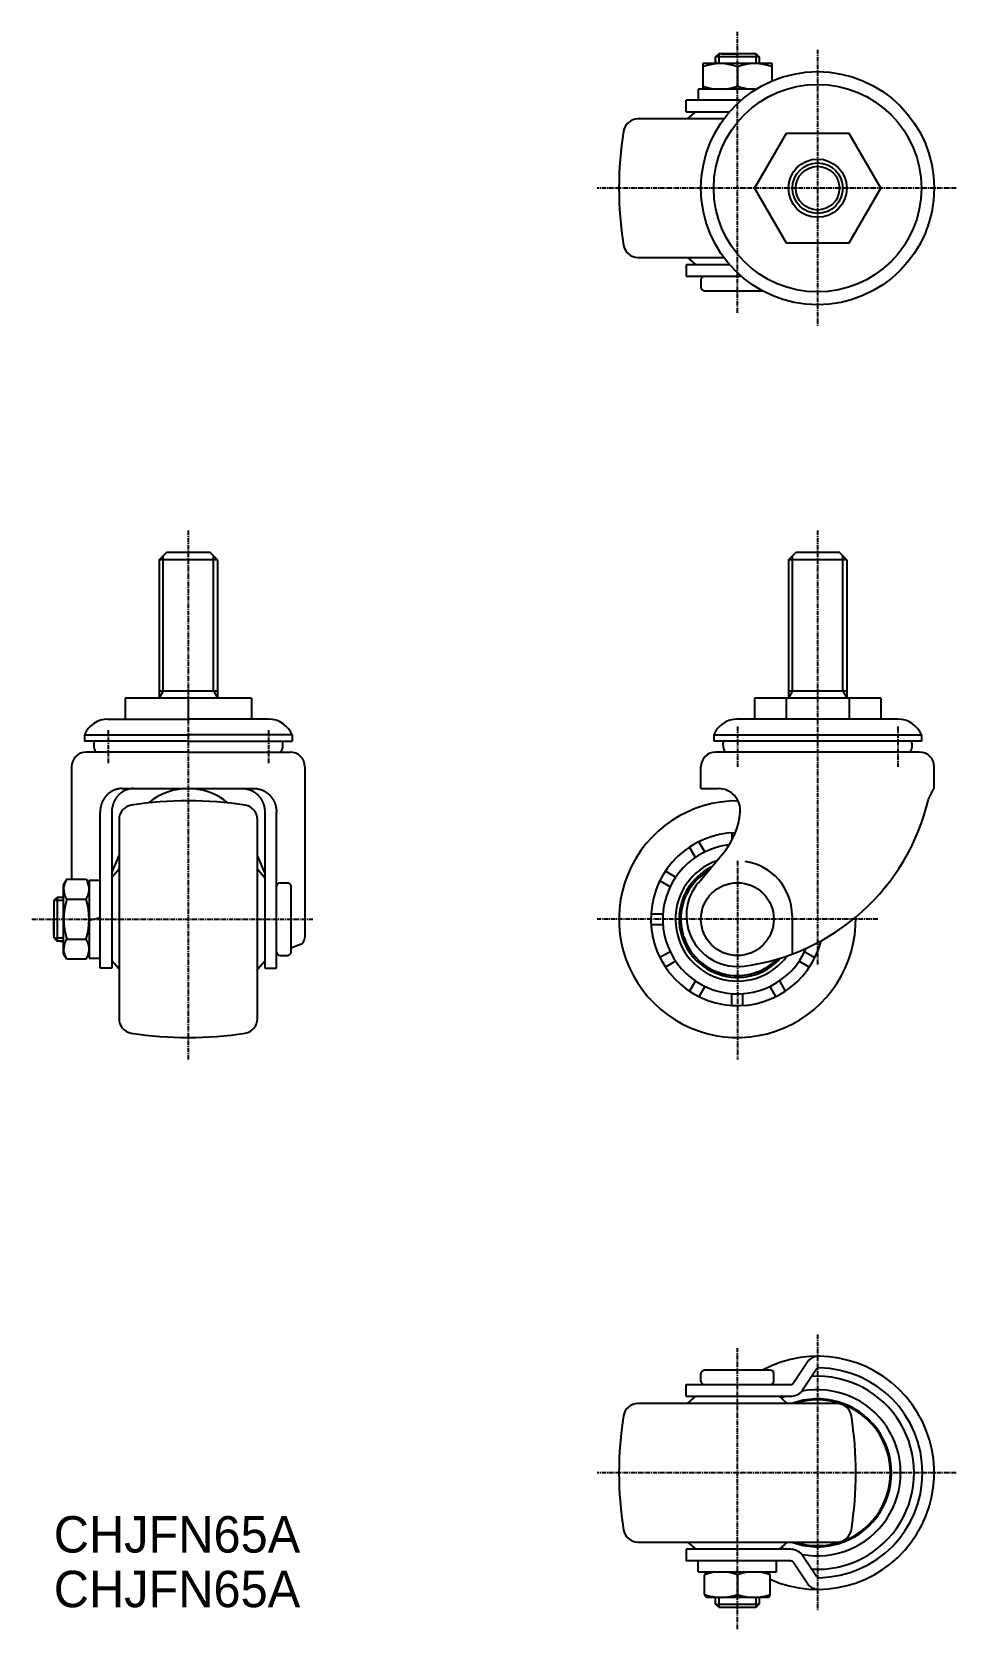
# Model space of a CAD drawing. Extents: x -3854 to -3600, y -985 to -546.
import ezdxf

# ---------------------------------------------------------------- set-up
doc = ezdxf.new("R2010")
doc.units = 0
doc.linetypes.add('CENTER', pattern=[2, 1.25, -0.25, 0.25, -0.25])
doc.layers.get('0').update_dxf_attribs({"linetype": 'CONTINUOUS'})
doc.layers.add('CENTER', color=1, linetype='CENTER')

msp = doc.modelspace()

# ---------------------------------------------------------------- linework, layer by layer
at = {"color": 7, "linetype": 'CONTINUOUS'}
for p, q in [((-3665.43, -552.12), (-3666.31, -553)), ((-3655.18, -552.12), (-3665.43, -552.12)), ((-3664.56, -552.12), (-3660.31, -552.12)), ((-3656.06, -552.12), (-3660.31, -552.12)), ((-3655.18, -552.12), (-3654.31, -553)), ((-3669.81, -554.82), (-3669.81, -561.82)), ((-3650.81, -554.82), (-3669.81, -554.82)), ((-3654.31, -553), (-3666.31, -553)), ((-3666.31, -554.82), (-3666.31, -553)), ((-3666.31, -553.82), (-3666.31, -554.82)), ((-3660.31, -555.67), (-3660.31, -560.97)), ((-3654.31, -553), (-3654.31, -554.82)), ((-3654.31, -553.82), (-3654.31, -554.82)), ((-3650.81, -559.36), (-3650.81, -554.82)), ((-3674.41, -568.02), (-3674.41, -564.82)), ((-3659.47, -564.82), (-3674.41, -564.82)), ((-3671.06, -561.82), (-3671.06, -564.82)), ((-3655.48, -561.82), (-3671.06, -561.82)), ((-3664.06, -570.02), (-3687.63, -570.02)), ((-3674.41, -568.02), (-3662.45, -568.02)), ((-3674.01, -570.02), (-3671.76, -568.02)), ((-3646.97, -574.02), (-3655.63, -589.02)), ((-3629.65, -574.02), (-3646.97, -574.02)), ((-3620.99, -589.02), (-3629.65, -574.02)), ((-3655.63, -589.02), (-3646.97, -604.02)), ((-3629.65, -604.02), (-3620.99, -589.02)), ((-3646.97, -604.02), (-3629.65, -604.02)), ((-3687.63, -608.02), (-3664.06, -608.02)), ((-3674.01, -608.02), (-3671.76, -610.02)), ((-3662.45, -610.02), (-3674.41, -610.02)), ((-3674.41, -610.02), (-3674.41, -613.22)), ((-3674.41, -613.22), (-3659.24, -613.22)), ((-3670.31, -614.22), (-3670.31, -616.22)), ((-3669.31, -617.22), (-3653.43, -617.22)), ((-3819.02, -691.02), (-3817.02, -689.02)), ((-3803.02, -691.02), (-3819.02, -691.02)), ((-3819.02, -691.02), (-3819.02, -729.02)), ((-3805.02, -689.02), (-3817.02, -689.02)), ((-3803.02, -691.02), (-3805.02, -689.02)), ((-3803.02, -691.02), (-3803.02, -729.02)), ((-3646.31, -691.02), (-3644.31, -689.02)), ((-3630.31, -691.02), (-3646.31, -691.02)), ((-3646.31, -691.02), (-3646.31, -729.02)), ((-3632.31, -689.02), (-3644.31, -689.02)), ((-3630.31, -691.02), (-3632.31, -689.02)), ((-3630.31, -691.02), (-3630.31, -729.02)), ((-3819.02, -727.02), (-3803.02, -727.02)), ((-3646.31, -727.02), (-3630.31, -727.02)), ((-3828.34, -729.02), (-3828.34, -734.82)), ((-3793.69, -729.02), (-3828.34, -729.02)), ((-3811.02, -729.02), (-3811.02, -734.82)), ((-3793.69, -729.02), (-3793.69, -734.82)), ((-3655.63, -729.02), (-3655.63, -734.82)), ((-3620.99, -729.02), (-3655.63, -729.02)), ((-3646.97, -729.02), (-3646.97, -734.82)), ((-3629.65, -729.02), (-3629.65, -734.82)), ((-3620.99, -729.02), (-3620.99, -734.82)), ((-3833.07, -734.82), (-3811.02, -734.82)), ((-3788.97, -734.82), (-3811.02, -734.82)), ((-3616.26, -734.82), (-3660.36, -734.82)), ((-3839.52, -739.1), (-3839.52, -740.82)), ((-3839.52, -739.1), (-3811.02, -739.1)), ((-3811.02, -740.82), (-3839.52, -740.82)), ((-3782.52, -739.1), (-3811.02, -739.1)), ((-3811.02, -740.82), (-3782.52, -740.82)), ((-3782.52, -739.1), (-3782.52, -740.82)), ((-3666.81, -739.1), (-3666.81, -740.82)), ((-3666.81, -739.1), (-3609.81, -739.1)), ((-3609.81, -740.82), (-3666.81, -740.82)), ((-3609.81, -739.1), (-3609.81, -740.82)), ((-3811.02, -743.86), (-3839.02, -743.86)), ((-3811.02, -743.86), (-3783.02, -743.86)), ((-3610.31, -743.86), (-3666.31, -743.86)), ((-3843.02, -747.86), (-3843.02, -778.75)), ((-3779.02, -747.86), (-3779.02, -794.82)), ((-3670.31, -753.86), (-3670.31, -747.86)), ((-3606.31, -753.86), (-3606.31, -747.86)), ((-3829.22, -753.86), (-3792.82, -753.86)), ((-3670.31, -753.86), (-3665.52, -753.86)), ((-3835.22, -803.16), (-3835.22, -760.37)), ((-3832.02, -760.37), (-3832.02, -803.16)), ((-3830.02, -762.4), (-3830.02, -817.04)), ((-3792.02, -817.04), (-3792.02, -762.4)), ((-3790.02, -760.37), (-3790.02, -803.16)), ((-3786.82, -803.16), (-3786.82, -760.37)), ((-3661.81, -766.02), (-3661.81, -768.04)), ((-3671.83, -772.77), (-3673.46, -769.95)), ((-3671.03, -779.72), (-3664.15, -771.52)), ((-3669.23, -771.27), (-3670.86, -768.45)), ((-3832.02, -777.03), (-3830.02, -772.24)), ((-3830.02, -776.02), (-3832.02, -778.27)), ((-3790.02, -777.03), (-3792.02, -772.24)), ((-3792.02, -776.02), (-3790.02, -778.27)), ((-3844.37, -778.75), (-3845.22, -780.22)), ((-3845.22, -799.22), (-3845.22, -780.22)), ((-3844.37, -778.75), (-3839.06, -778.75)), ((-3839.06, -778.75), (-3838.22, -780.22)), ((-3838.22, -778.97), (-3835.22, -778.97)), ((-3838.22, -778.97), (-3838.22, -800.47)), ((-3785.82, -779.72), (-3783.82, -779.72)), ((-3678.76, -780.8), (-3681.58, -779.17)), ((-3677.26, -778.2), (-3680.08, -776.57)), ((-3847.92, -784.6), (-3847.04, -783.72)), ((-3847.92, -784.6), (-3847.92, -794.85)), ((-3847.04, -783.72), (-3845.22, -783.72)), ((-3847.04, -783.72), (-3847.04, -795.72)), ((-3846.22, -783.72), (-3845.22, -783.72)), ((-3844.37, -784.24), (-3839.06, -784.24)), ((-3782.82, -798.72), (-3782.82, -780.72)), ((-3847.92, -785.47), (-3847.92, -789.72)), ((-3684.01, -788.22), (-3680.75, -788.22)), ((-3645.31, -788.72), (-3645.31, -799.32)), ((-3847.92, -793.97), (-3847.92, -789.72)), ((-3835.22, -789.32), (-3838.22, -790.12)), ((-3684.01, -791.22), (-3680.75, -791.22)), ((-3847.92, -794.85), (-3847.04, -795.72)), ((-3845.22, -795.72), (-3847.04, -795.72)), ((-3846.22, -795.72), (-3845.22, -795.72)), ((-3844.37, -795.21), (-3839.06, -795.21)), ((-3780.28, -796.68), (-3782.82, -797.67)), ((-3844.37, -800.69), (-3845.22, -799.22)), ((-3839.06, -800.69), (-3844.37, -800.69)), ((-3839.06, -800.69), (-3838.22, -799.22)), ((-3838.22, -800.47), (-3835.22, -800.47)), ((-3830.02, -803.42), (-3832.02, -801.17)), ((-3792.02, -803.42), (-3790.02, -801.17)), ((-3786.66, -799.26), (-3786.82, -799.32)), ((-3785.82, -799.72), (-3783.82, -799.72)), ((-3678.76, -798.65), (-3681.58, -800.27)), ((-3677.26, -801.24), (-3680.08, -802.87)), ((-3643.35, -801.24), (-3640.53, -802.87)), ((-3641.85, -798.65), (-3639.03, -800.27)), ((-3832.02, -803.16), (-3835.22, -803.16)), ((-3790.02, -803.16), (-3786.82, -803.16)), ((-3671.83, -806.68), (-3673.46, -809.5)), ((-3648.79, -806.68), (-3647.16, -809.5)), ((-3669.23, -808.18), (-3670.86, -811)), ((-3661.81, -813.42), (-3661.81, -810.17)), ((-3658.81, -813.42), (-3658.81, -810.17)), ((-3651.38, -808.18), (-3649.75, -811)), ((-3640.99, -911.13), (-3645.01, -917.2)), ((-3670.31, -916.53), (-3670.31, -914.53)), ((-3651.31, -913.53), (-3669.31, -913.53)), ((-3650.31, -916.53), (-3650.31, -914.53)), ((-3638.61, -913.27), (-3642.63, -919.34)), ((-3674.41, -920.73), (-3674.41, -917.53)), ((-3674.41, -917.53), (-3645.75, -917.53)), ((-3674.41, -920.73), (-3645.75, -920.73)), ((-3674.01, -922.73), (-3671.76, -920.73)), ((-3646.61, -922.73), (-3648.86, -920.73)), ((-3632.99, -922.73), (-3687.63, -922.73)), ((-3687.63, -960.73), (-3632.99, -960.73)), ((-3674.41, -962.73), (-3674.41, -965.93)), ((-3645.75, -962.73), (-3674.41, -962.73)), ((-3674.01, -960.73), (-3671.76, -962.73)), ((-3646.61, -960.73), (-3648.86, -962.73)), ((-3638.61, -970.2), (-3642.63, -964.13)), ((-3645.75, -965.93), (-3674.41, -965.93)), ((-3671.06, -968.93), (-3671.06, -965.93)), ((-3671.06, -968.93), (-3649.56, -968.93)), ((-3669.31, -969.73), (-3668.81, -968.93)), ((-3651.31, -969.73), (-3651.81, -968.93)), ((-3649.56, -968.93), (-3649.56, -965.93)), ((-3640.99, -972.33), (-3645.01, -966.26)), ((-3669.31, -975.13), (-3669.31, -969.73)), ((-3660.31, -969.73), (-3660.31, -975.13)), ((-3660.31, -969.73), (-3660.31, -975.13)), ((-3651.31, -975.13), (-3651.31, -969.73)), ((-3669.31, -975.13), (-3668.81, -975.93)), ((-3651.81, -975.93), (-3668.81, -975.93)), ((-3666.31, -976.93), (-3666.31, -975.93)), ((-3666.31, -977.76), (-3666.31, -975.93)), ((-3665.43, -978.63), (-3666.31, -977.76)), ((-3666.31, -977.76), (-3654.31, -977.76)), ((-3655.18, -978.63), (-3654.31, -977.76)), ((-3654.31, -975.93), (-3654.31, -977.76)), ((-3651.31, -975.13), (-3651.81, -975.93)), ((-3665.43, -978.63), (-3655.18, -978.63)), ((-3664.56, -978.63), (-3660.31, -978.63))]:
    msp.add_line(p, q, dxfattribs=at)
at = {"color": 3, "linetype": 'CONTINUOUS'}
for p, q in [((-3665.43, -552.12), (-3665.43, -554.82)), ((-3655.18, -554.82), (-3655.18, -552.12)), ((-3817.93, -727.02), (-3817.93, -689.94)), ((-3804.1, -727.02), (-3804.1, -689.94)), ((-3645.22, -727.02), (-3645.22, -689.94)), ((-3631.39, -727.02), (-3631.39, -689.94)), ((-3817.93, -727.02), (-3819.02, -729.02)), ((-3804.1, -727.02), (-3803.02, -729.02)), ((-3645.22, -727.02), (-3646.31, -729.02)), ((-3631.39, -727.02), (-3630.31, -729.02)), ((-3845.22, -784.6), (-3847.92, -784.6)), ((-3847.92, -794.85), (-3845.22, -794.85)), ((-3665.43, -975.93), (-3665.43, -978.63)), ((-3655.18, -978.63), (-3655.18, -975.93))]:
    msp.add_line(p, q, dxfattribs=at)
at = {"color": 7, "linetype": 'CONTINUOUS'}
for points in [[(-3829.22, -753.86, 0), (-3829.29, -753.86, 0), (-3829.36, -753.86, 0), (-3829.44, -753.87, 0), (-3829.51, -753.87, 0), (-3829.58, -753.87, 0), (-3829.66, -753.88, 0), (-3829.73, -753.89, 0), (-3829.8, -753.89, 0), (-3829.88, -753.9, 0), (-3829.95, -753.91, 0), (-3830.02, -753.92, 0), (-3830.1, -753.93, 0), (-3830.17, -753.95, 0), (-3830.24, -753.96, 0), (-3830.31, -753.97, 0), (-3830.39, -753.99, 0), (-3830.46, -754, 0), (-3830.53, -754.02, 0), (-3830.6, -754.04, 0), (-3830.67, -754.06, 0), (-3830.74, -754.08, 0), (-3830.82, -754.1, 0), (-3830.89, -754.12, 0), (-3830.96, -754.14, 0), (-3831.03, -754.17, 0), (-3831.1, -754.19, 0), (-3831.17, -754.22, 0), (-3831.24, -754.24, 0), (-3831.31, -754.27, 0), (-3831.37, -754.3, 0), (-3831.44, -754.33, 0), (-3831.51, -754.36, 0), (-3831.58, -754.39, 0), (-3831.65, -754.42, 0), (-3831.71, -754.45, 0), (-3831.78, -754.49, 0), (-3831.85, -754.52, 0), (-3831.91, -754.56, 0), (-3831.98, -754.59, 0), (-3832.04, -754.63, 0), (-3832.11, -754.67, 0), (-3832.17, -754.71, 0), (-3832.24, -754.75, 0), (-3832.3, -754.79, 0), (-3832.36, -754.83, 0), (-3832.43, -754.87, 0), (-3832.49, -754.91, 0), (-3832.55, -754.96, 0), (-3832.61, -755, 0), (-3832.67, -755.05, 0), (-3832.73, -755.1, 0), (-3832.79, -755.14, 0), (-3832.85, -755.19, 0), (-3832.91, -755.24, 0), (-3832.96, -755.29, 0), (-3833.02, -755.34, 0), (-3833.08, -755.39, 0), (-3833.13, -755.44, 0), (-3833.19, -755.5, 0), (-3833.24, -755.55, 0), (-3833.3, -755.6, 0), (-3833.35, -755.66, 0), (-3833.41, -755.71, 0), (-3833.46, -755.77, 0), (-3833.51, -755.83, 0), (-3833.56, -755.88, 0), (-3833.61, -755.94, 0), (-3833.66, -756, 0), (-3833.71, -756.06, 0), (-3833.76, -756.12, 0), (-3833.81, -756.18, 0), (-3833.85, -756.24, 0), (-3833.9, -756.3, 0), (-3833.95, -756.37, 0), (-3833.99, -756.43, 0), (-3834.03, -756.5, 0), (-3834.08, -756.56, 0), (-3834.12, -756.62, 0), (-3834.16, -756.69, 0), (-3834.2, -756.76, 0), (-3834.24, -756.82, 0), (-3834.28, -756.89, 0), (-3834.32, -756.96, 0), (-3834.36, -757.03, 0), (-3834.4, -757.1, 0), (-3834.44, -757.16, 0), (-3834.47, -757.23, 0), (-3834.51, -757.3, 0), (-3834.54, -757.38, 0), (-3834.57, -757.45, 0), (-3834.61, -757.52, 0), (-3834.64, -757.59, 0), (-3834.67, -757.66, 0), (-3834.7, -757.74, 0), (-3834.73, -757.81, 0), (-3834.76, -757.88, 0), (-3834.79, -757.96, 0), (-3834.81, -758.03, 0), (-3834.84, -758.11, 0), (-3834.86, -758.18, 0), (-3834.89, -758.25, 0), (-3834.91, -758.33, 0), (-3834.93, -758.41, 0), (-3834.96, -758.48, 0), (-3834.98, -758.56, 0), (-3835, -758.64, 0), (-3835.02, -758.71, 0), (-3835.04, -758.79, 0), (-3835.05, -758.87, 0), (-3835.07, -758.95, 0), (-3835.09, -759.02, 0), (-3835.1, -759.1, 0), (-3835.11, -759.18, 0), (-3835.13, -759.26, 0), (-3835.14, -759.34, 0), (-3835.15, -759.42, 0), (-3835.16, -759.5, 0), (-3835.17, -759.58, 0), (-3835.18, -759.66, 0), (-3835.19, -759.74, 0), (-3835.19, -759.82, 0), (-3835.2, -759.89, 0), (-3835.2, -759.97, 0), (-3835.21, -760.05, 0), (-3835.21, -760.13, 0), (-3835.21, -760.21, 0), (-3835.21, -760.29, 0), (-3835.22, -760.37, 0)], [(-3826.02, -753.86, 0), (-3826.09, -753.86, 0), (-3826.16, -753.86, 0), (-3826.24, -753.87, 0), (-3826.31, -753.87, 0), (-3826.38, -753.87, 0), (-3826.46, -753.88, 0), (-3826.53, -753.89, 0), (-3826.6, -753.89, 0), (-3826.68, -753.9, 0), (-3826.75, -753.91, 0), (-3826.82, -753.92, 0), (-3826.9, -753.93, 0), (-3826.97, -753.95, 0), (-3827.04, -753.96, 0), (-3827.11, -753.97, 0), (-3827.19, -753.99, 0), (-3827.26, -754, 0), (-3827.33, -754.02, 0), (-3827.4, -754.04, 0), (-3827.47, -754.06, 0), (-3827.54, -754.08, 0), (-3827.62, -754.1, 0), (-3827.69, -754.12, 0), (-3827.76, -754.14, 0), (-3827.83, -754.17, 0), (-3827.9, -754.19, 0), (-3827.97, -754.22, 0), (-3828.04, -754.24, 0), (-3828.11, -754.27, 0), (-3828.17, -754.3, 0), (-3828.24, -754.33, 0), (-3828.31, -754.36, 0), (-3828.38, -754.39, 0), (-3828.45, -754.42, 0), (-3828.51, -754.45, 0), (-3828.58, -754.49, 0), (-3828.65, -754.52, 0), (-3828.71, -754.56, 0), (-3828.78, -754.59, 0), (-3828.84, -754.63, 0), (-3828.91, -754.67, 0), (-3828.97, -754.71, 0), (-3829.04, -754.75, 0), (-3829.1, -754.79, 0), (-3829.16, -754.83, 0), (-3829.23, -754.87, 0), (-3829.29, -754.91, 0), (-3829.35, -754.96, 0), (-3829.41, -755, 0), (-3829.47, -755.05, 0), (-3829.53, -755.1, 0), (-3829.59, -755.14, 0), (-3829.65, -755.19, 0), (-3829.71, -755.24, 0), (-3829.76, -755.29, 0), (-3829.82, -755.34, 0), (-3829.88, -755.39, 0), (-3829.93, -755.44, 0), (-3829.99, -755.5, 0), (-3830.04, -755.55, 0), (-3830.1, -755.6, 0), (-3830.15, -755.66, 0), (-3830.21, -755.71, 0), (-3830.26, -755.77, 0), (-3830.31, -755.83, 0), (-3830.36, -755.88, 0), (-3830.41, -755.94, 0), (-3830.46, -756, 0), (-3830.51, -756.06, 0), (-3830.56, -756.12, 0), (-3830.61, -756.18, 0), (-3830.65, -756.24, 0), (-3830.7, -756.3, 0), (-3830.75, -756.37, 0), (-3830.79, -756.43, 0), (-3830.83, -756.5, 0), (-3830.88, -756.56, 0), (-3830.92, -756.62, 0), (-3830.96, -756.69, 0), (-3831, -756.76, 0), (-3831.04, -756.82, 0), (-3831.08, -756.89, 0), (-3831.12, -756.96, 0), (-3831.16, -757.03, 0), (-3831.2, -757.1, 0), (-3831.24, -757.16, 0), (-3831.27, -757.23, 0), (-3831.31, -757.3, 0), (-3831.34, -757.38, 0), (-3831.37, -757.45, 0), (-3831.41, -757.52, 0), (-3831.44, -757.59, 0), (-3831.47, -757.66, 0), (-3831.5, -757.74, 0), (-3831.53, -757.81, 0), (-3831.56, -757.88, 0), (-3831.59, -757.96, 0), (-3831.61, -758.03, 0), (-3831.64, -758.11, 0), (-3831.66, -758.18, 0), (-3831.69, -758.25, 0), (-3831.71, -758.33, 0), (-3831.73, -758.41, 0), (-3831.76, -758.48, 0), (-3831.78, -758.56, 0), (-3831.8, -758.64, 0), (-3831.82, -758.71, 0), (-3831.84, -758.79, 0), (-3831.85, -758.87, 0), (-3831.87, -758.95, 0), (-3831.89, -759.02, 0), (-3831.9, -759.1, 0), (-3831.91, -759.18, 0), (-3831.93, -759.26, 0), (-3831.94, -759.34, 0), (-3831.95, -759.42, 0), (-3831.96, -759.5, 0), (-3831.97, -759.58, 0), (-3831.98, -759.66, 0), (-3831.99, -759.74, 0), (-3831.99, -759.82, 0), (-3832, -759.89, 0), (-3832, -759.97, 0), (-3832.01, -760.05, 0), (-3832.01, -760.13, 0), (-3832.01, -760.21, 0), (-3832.01, -760.29, 0), (-3832.02, -760.37, 0)], [(-3796.02, -753.86, 0), (-3795.94, -753.86, 0), (-3795.87, -753.86, 0), (-3795.79, -753.87, 0), (-3795.72, -753.87, 0), (-3795.65, -753.87, 0), (-3795.57, -753.88, 0), (-3795.5, -753.89, 0), (-3795.43, -753.89, 0), (-3795.35, -753.9, 0), (-3795.28, -753.91, 0), (-3795.21, -753.92, 0), (-3795.13, -753.93, 0), (-3795.06, -753.95, 0), (-3794.99, -753.96, 0), (-3794.92, -753.97, 0), (-3794.84, -753.99, 0), (-3794.77, -754, 0), (-3794.7, -754.02, 0), (-3794.63, -754.04, 0), (-3794.56, -754.06, 0), (-3794.49, -754.08, 0), (-3794.41, -754.1, 0), (-3794.34, -754.12, 0), (-3794.27, -754.14, 0), (-3794.2, -754.17, 0), (-3794.13, -754.19, 0), (-3794.06, -754.22, 0), (-3793.99, -754.24, 0), (-3793.92, -754.27, 0), (-3793.86, -754.3, 0), (-3793.79, -754.33, 0), (-3793.72, -754.36, 0), (-3793.65, -754.39, 0), (-3793.58, -754.42, 0), (-3793.52, -754.45, 0), (-3793.45, -754.49, 0), (-3793.38, -754.52, 0), (-3793.32, -754.56, 0), (-3793.25, -754.59, 0), (-3793.19, -754.63, 0), (-3793.12, -754.67, 0), (-3793.06, -754.71, 0), (-3792.99, -754.75, 0), (-3792.93, -754.79, 0), (-3792.87, -754.83, 0), (-3792.81, -754.87, 0), (-3792.74, -754.91, 0), (-3792.68, -754.96, 0), (-3792.62, -755, 0), (-3792.56, -755.05, 0), (-3792.5, -755.1, 0), (-3792.44, -755.14, 0), (-3792.38, -755.19, 0), (-3792.32, -755.24, 0), (-3792.27, -755.29, 0), (-3792.21, -755.34, 0), (-3792.15, -755.39, 0), (-3792.1, -755.44, 0), (-3792.04, -755.5, 0), (-3791.99, -755.55, 0), (-3791.93, -755.6, 0), (-3791.88, -755.66, 0), (-3791.82, -755.71, 0), (-3791.77, -755.77, 0), (-3791.72, -755.83, 0), (-3791.67, -755.88, 0), (-3791.62, -755.94, 0), (-3791.57, -756, 0), (-3791.52, -756.06, 0), (-3791.47, -756.12, 0), (-3791.42, -756.18, 0), (-3791.38, -756.24, 0), (-3791.33, -756.3, 0), (-3791.29, -756.37, 0), (-3791.24, -756.43, 0), (-3791.2, -756.5, 0), (-3791.15, -756.56, 0), (-3791.11, -756.62, 0), (-3791.07, -756.69, 0), (-3791.03, -756.76, 0), (-3790.99, -756.82, 0), (-3790.95, -756.89, 0), (-3790.91, -756.96, 0), (-3790.87, -757.03, 0), (-3790.83, -757.1, 0), (-3790.79, -757.16, 0), (-3790.76, -757.23, 0), (-3790.72, -757.3, 0), (-3790.69, -757.38, 0), (-3790.66, -757.45, 0), (-3790.62, -757.52, 0), (-3790.59, -757.59, 0), (-3790.56, -757.66, 0), (-3790.53, -757.74, 0), (-3790.5, -757.81, 0), (-3790.47, -757.88, 0), (-3790.44, -757.96, 0), (-3790.42, -758.03, 0), (-3790.39, -758.11, 0), (-3790.37, -758.18, 0), (-3790.34, -758.25, 0), (-3790.32, -758.33, 0), (-3790.3, -758.41, 0), (-3790.27, -758.48, 0), (-3790.25, -758.56, 0), (-3790.23, -758.64, 0), (-3790.21, -758.71, 0), (-3790.19, -758.79, 0), (-3790.18, -758.87, 0), (-3790.16, -758.95, 0), (-3790.15, -759.02, 0), (-3790.13, -759.1, 0), (-3790.12, -759.18, 0), (-3790.1, -759.26, 0), (-3790.09, -759.34, 0), (-3790.08, -759.42, 0), (-3790.07, -759.5, 0), (-3790.06, -759.58, 0), (-3790.05, -759.66, 0), (-3790.04, -759.74, 0), (-3790.04, -759.82, 0), (-3790.03, -759.89, 0), (-3790.03, -759.97, 0), (-3790.02, -760.05, 0), (-3790.02, -760.13, 0), (-3790.02, -760.21, 0), (-3790.02, -760.29, 0), (-3790.02, -760.37, 0)], [(-3792.82, -753.86, 0), (-3792.74, -753.86, 0), (-3792.67, -753.86, 0), (-3792.59, -753.87, 0), (-3792.52, -753.87, 0), (-3792.45, -753.87, 0), (-3792.37, -753.88, 0), (-3792.3, -753.89, 0), (-3792.23, -753.89, 0), (-3792.15, -753.9, 0), (-3792.08, -753.91, 0), (-3792.01, -753.92, 0), (-3791.93, -753.93, 0), (-3791.86, -753.95, 0), (-3791.79, -753.96, 0), (-3791.72, -753.97, 0), (-3791.64, -753.99, 0), (-3791.57, -754, 0), (-3791.5, -754.02, 0), (-3791.43, -754.04, 0), (-3791.36, -754.06, 0), (-3791.29, -754.08, 0), (-3791.21, -754.1, 0), (-3791.14, -754.12, 0), (-3791.07, -754.14, 0), (-3791, -754.17, 0), (-3790.93, -754.19, 0), (-3790.86, -754.22, 0), (-3790.79, -754.24, 0), (-3790.72, -754.27, 0), (-3790.66, -754.3, 0), (-3790.59, -754.33, 0), (-3790.52, -754.36, 0), (-3790.45, -754.39, 0), (-3790.38, -754.42, 0), (-3790.32, -754.45, 0), (-3790.25, -754.49, 0), (-3790.18, -754.52, 0), (-3790.12, -754.56, 0), (-3790.05, -754.59, 0), (-3789.99, -754.63, 0), (-3789.92, -754.67, 0), (-3789.86, -754.71, 0), (-3789.79, -754.75, 0), (-3789.73, -754.79, 0), (-3789.67, -754.83, 0), (-3789.61, -754.87, 0), (-3789.54, -754.91, 0), (-3789.48, -754.96, 0), (-3789.42, -755, 0), (-3789.36, -755.05, 0), (-3789.3, -755.1, 0), (-3789.24, -755.14, 0), (-3789.18, -755.19, 0), (-3789.12, -755.24, 0), (-3789.07, -755.29, 0), (-3789.01, -755.34, 0), (-3788.95, -755.39, 0), (-3788.9, -755.44, 0), (-3788.84, -755.5, 0), (-3788.79, -755.55, 0), (-3788.73, -755.6, 0), (-3788.68, -755.66, 0), (-3788.62, -755.71, 0), (-3788.57, -755.77, 0), (-3788.52, -755.83, 0), (-3788.47, -755.88, 0), (-3788.42, -755.94, 0), (-3788.37, -756, 0), (-3788.32, -756.06, 0), (-3788.27, -756.12, 0), (-3788.22, -756.18, 0), (-3788.18, -756.24, 0), (-3788.13, -756.3, 0), (-3788.09, -756.37, 0), (-3788.04, -756.43, 0), (-3788, -756.5, 0), (-3787.95, -756.56, 0), (-3787.91, -756.62, 0), (-3787.87, -756.69, 0), (-3787.83, -756.76, 0), (-3787.79, -756.82, 0), (-3787.75, -756.89, 0), (-3787.71, -756.96, 0), (-3787.67, -757.03, 0), (-3787.63, -757.1, 0), (-3787.59, -757.16, 0), (-3787.56, -757.23, 0), (-3787.52, -757.3, 0), (-3787.49, -757.38, 0), (-3787.46, -757.45, 0), (-3787.42, -757.52, 0), (-3787.39, -757.59, 0), (-3787.36, -757.66, 0), (-3787.33, -757.74, 0), (-3787.3, -757.81, 0), (-3787.27, -757.88, 0), (-3787.24, -757.96, 0), (-3787.22, -758.03, 0), (-3787.19, -758.11, 0), (-3787.17, -758.18, 0), (-3787.14, -758.25, 0), (-3787.12, -758.33, 0), (-3787.1, -758.41, 0), (-3787.07, -758.48, 0), (-3787.05, -758.56, 0), (-3787.03, -758.64, 0), (-3787.01, -758.71, 0), (-3786.99, -758.79, 0), (-3786.98, -758.87, 0), (-3786.96, -758.95, 0), (-3786.95, -759.02, 0), (-3786.93, -759.1, 0), (-3786.92, -759.18, 0), (-3786.9, -759.26, 0), (-3786.89, -759.34, 0), (-3786.88, -759.42, 0), (-3786.87, -759.5, 0), (-3786.86, -759.58, 0), (-3786.85, -759.66, 0), (-3786.84, -759.74, 0), (-3786.84, -759.82, 0), (-3786.83, -759.89, 0), (-3786.83, -759.97, 0), (-3786.82, -760.05, 0), (-3786.82, -760.13, 0), (-3786.82, -760.21, 0), (-3786.82, -760.29, 0), (-3786.82, -760.37, 0)]]:
    msp.add_polyline3d(points, dxfattribs=at)
for centre, radius in [((-3638.31, -589.02), 32), ((-3638.31, -589.02), 28.5), ((-3638.31, -589.02), 8), ((-3638.31, -589.02), 6), ((-3660.31, -789.72), 10)]:
    msp.add_circle(centre, radius, dxfattribs=at)
at = {"color": 3, "linetype": 'CONTINUOUS'}
msp.add_circle((-3638.31, -589.02), 6.92, dxfattribs=at)
at = {"color": 7, "linetype": 'CONTINUOUS'}
for centre, radius, start, end in [((-3665.06, -568.54), 13.72, 69.7438, 110.2562), ((-3655.56, -568.54), 13.72, 69.7438, 110.2562), ((-3665.06, -548.1), 13.72, 249.7438, 290.2562), ((-3655.56, -548.1), 13.72, 249.7438, 270.3122), ((-3687.63, -574.02), 4, 90, 171.0107), ((-3592.81, -589.02), 100, 171.0107, 188.9893), ((-3687.63, -604.02), 4, 188.9893, 270), ((-3669.31, -614.22), 1, 90, 180), ((-3669.31, -616.22), 1, 180, 270), ((-3833.07, -741.82), 7, 90, 157.1358), ((-3788.97, -741.82), 7, 22.8642, 90), ((-3660.36, -741.82), 7, 90, 157.1358), ((-3616.26, -741.82), 7, 22.8642, 90), ((-3833.02, -741.89), 3.97, 164.3779, 209.7399), ((-3789.02, -741.89), 3.97, 330.2601, 15.6221), ((-3660.31, -741.89), 3.97, 164.3779, 209.7399), ((-3616.31, -741.89), 3.97, 330.2601, 15.6221), ((-3839.02, -747.86), 4, 90, 180), ((-3783.02, -747.86), 4, 0, 90), ((-3666.31, -747.86), 4, 90, 180), ((-3610.31, -747.86), 4, 0, 90), ((-3811.02, -770.86), 17, 50.1112, 129.8888), ((-3665.52, -759.86), 6, 355.1098, 90), ((-3600.2, -759.03), 8, 139.7239, 164.2482), ((-3826.02, -762.4), 4, 98.9893, 180), ((-3811.02, -857.22), 100, 81.0107, 98.9893), ((-3796.02, -762.4), 4, 0, 81.0107), ((-3660.31, -789.72), 32.5, 89.608, 1.0289), ((-3666.31, -743.12), 60, 277.4947, 346.7549), ((-3679.47, -758.67), 20, 320, 355.1098), ((-3660.31, -789.72), 23.75, 91.3263, 345.5691), ((-3660.31, -789.72), 20.5, 96.3152, 337.0534), ((-3660.31, -789.72), 17, 109.4674, 323.6876), ((-3660.31, -789.72), 16, 116.2305, 318.2831), ((-3660.31, -788.72), 15, 0, 81.8483), ((-3840.36, -781.49), 4.86, 154.3842, 214.3842), ((-3843.07, -781.49), 4.86, 325.6158, 25.6158), ((-3785.82, -780.72), 1, 90, 180), ((-3783.82, -780.72), 1, 0, 90), ((-3660.31, -789.72), 15.5, 120.8558, 315.1046), ((-3660.31, -788.72), 14, 140, 277.4947), ((-3827.06, -789.72), 18.15, 162.412, 197.588), ((-3856.37, -789.72), 18.15, 342.412, 17.588), ((-3840.36, -797.95), 4.86, 145.6158, 205.6158), ((-3843.07, -797.95), 4.86, 334.3842, 34.3842), ((-3781.02, -794.82), 2, 291.4237, 0), ((-3785.82, -798.72), 1, 180, 270), ((-3783.82, -798.72), 1, 270, 0), ((-3826.02, -817.04), 4, 180, 261.0107), ((-3796.02, -817.04), 4, 278.9893, 0), ((-3811.02, -722.22), 100, 261.0107, 278.9893), ((-3638.31, -941.73), 32, 246.0305, 118.2065), ((-3637.86, -913.93), 4.2, 89.0868, 138.0941), ((-3669.31, -914.53), 1, 90, 180), ((-3651.31, -914.53), 1, 0, 90), ((-3638.31, -941.73), 26.5, 266.4618, 93.5382), ((-3637.86, -913.93), 1, 89.0868, 138.0941), ((-3638.31, -941.73), 28.8, 270.9132, 89.0868), ((-3669.31, -916.53), 1, 180, 270), ((-3651.31, -916.53), 1, 270, 0), ((-3638.31, -941.73), 22.8, 112.9195, 115.9715), ((-3645.75, -916.53), 1, 270, 318.0941), ((-3645.75, -916.53), 4.2, 270, 318.0941), ((-3638.31, -941.73), 22.8, 259.055, 100.945), ((-3687.63, -926.73), 4, 90, 171.0107), ((-3638.31, -941.73), 20.3, 249.3839, 110.6161), ((-3638.31, -941.73), 20, 251.8051, 108.1949), ((-3632.99, -926.73), 4, 8.9893, 90), ((-3592.81, -941.73), 100, 171.0107, 188.9893), ((-3727.81, -941.73), 100, 351.0107, 8.9893), ((-3687.63, -956.73), 4, 188.9893, 270), ((-3632.99, -956.73), 4, 270, 351.0107), ((-3638.31, -941.73), 22.8, 244.0285, 247.0805), ((-3645.75, -966.93), 4.2, 41.9059, 90), ((-3664.81, -981.93), 13, 69.7438, 110.2562), ((-3655.81, -981.93), 13, 69.7438, 110.2562), ((-3645.75, -966.93), 1, 41.9059, 90), ((-3637.86, -969.53), 4.2, 221.9059, 270.9132), ((-3637.86, -969.53), 1, 221.9059, 270.9132), ((-3664.81, -962.93), 13, 249.7438, 290.2562), ((-3655.81, -962.93), 13, 249.7438, 290.2562)]:
    msp.add_arc(centre, radius, start, end, dxfattribs=at)
at = {"layer": 'CENTER', "color": 1, "linetype": 'CENTER'}
for p, q in [((-3660.31, -623.22), (-3660.31, -546.12)), ((-3638.31, -551.02), (-3638.31, -627.02)), ((-3600.31, -589.02), (-3698.81, -589.02)), ((-3811.02, -683.02), (-3811.02, -828.22)), ((-3638.31, -683.02), (-3638.31, -802.18)), ((-3833.02, -737.82), (-3833.02, -746.86)), ((-3789.02, -737.82), (-3789.02, -746.86)), ((-3660.31, -736.82), (-3660.31, -747.86)), ((-3616.31, -736.82), (-3616.31, -747.86)), ((-3660.31, -773.72), (-3660.31, -828.22)), ((-3853.92, -789.72), (-3776.82, -789.72)), ((-3621.81, -789.72), (-3698.81, -789.72)), ((-3660.31, -984.63), (-3660.31, -907.53)), ((-3638.31, -903.73), (-3638.31, -979.73)), ((-3600.31, -941.73), (-3698.81, -941.73))]:
    msp.add_line(p, q, dxfattribs=at)

# ---------------------------------------------------------------- texts
at = {"color": 7, "linetype": 'CONTINUOUS'}
for p in [(-3847.92, -963.63), (-3847.92, -978.63)]:
    msp.add_text('CHJFN65A', height=10, dxfattribs=at).set_placement(p)

doc.saveas('drawing.dxf')
